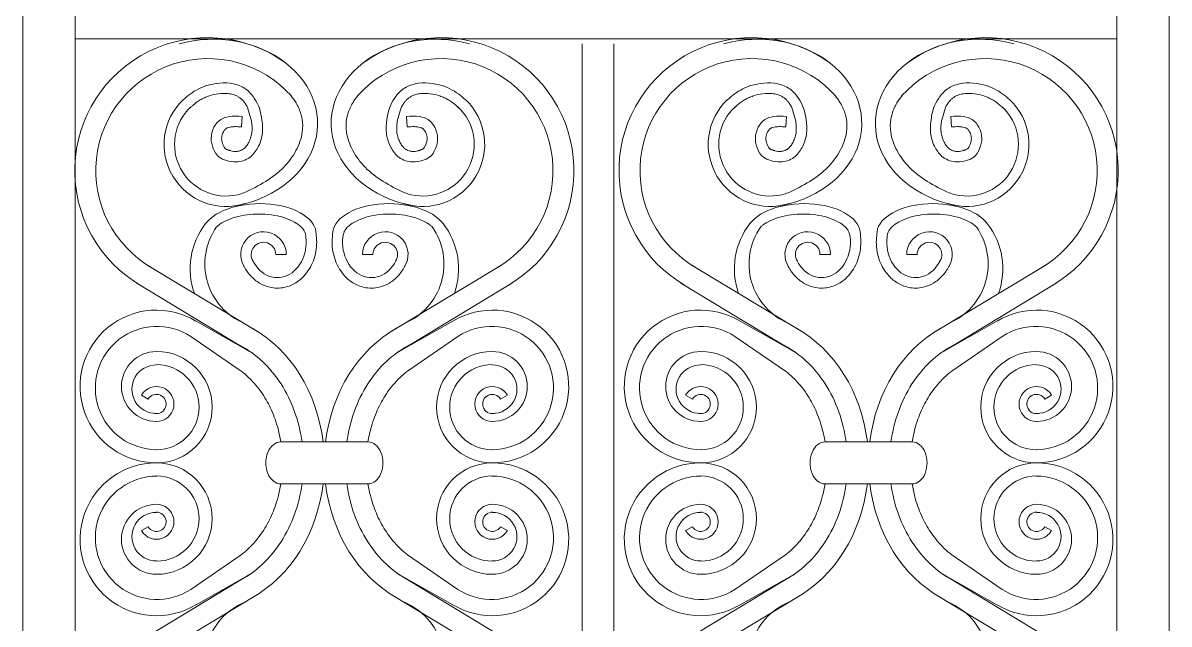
# Model space of a CAD drawing. Header units: millimetres. Extents: x -644 to 652, y 0 to 1491.
# Drawn here: x 7.2 to 322.2, y 158.7 to 324 of the extents above; entities that cross this region are included whole.
import ezdxf

# ---------------------------------------------------------------- set-up
doc = ezdxf.new("R2010")
doc.units = ezdxf.units.MM
doc.layers.add('ceco.net 171', color=7, linetype='Continuous')

msp = doc.modelspace()

# ---------------------------------------------------------------- linework, layer by layer
at = {"layer": 'ceco.net 171', "lineweight": 5}
for p, q in [((7.2, 0), (7.2, 1449.25)), ((21.6, 14.4), (21.6, 1449.25)), ((307.8, 14.4), (307.8, 1388.06)), ((322.2, 0), (322.2, 1388.06)), ((307.8, 319.58), (21.6, 319.58)), ((160.92, 86.38), (160.92, 318.24)), ((169.56, 86.38), (169.56, 318.24)), ((70.03, 297), (68.93, 300.74)), ((110.08, 297), (111.17, 300.74)), ((219.59, 297), (218.5, 300.74)), ((259.65, 297), (260.74, 300.74)), ((67.3, 295.4), (67.44, 298.28)), ((112.81, 295.4), (112.66, 298.28)), ((216.86, 295.4), (217.01, 298.28)), ((262.37, 295.4), (262.23, 298.28)), ((76.7, 260.31), (79.58, 260.31)), ((103.41, 260.31), (100.53, 260.31)), ((226.26, 260.31), (229.14, 260.31)), ((252.97, 260.31), (250.09, 260.31)), ((41.57, 257.33), (72.14, 238.9)), ((138.53, 257.33), (107.97, 238.9)), ((191.14, 257.33), (221.7, 238.9)), ((288.1, 257.33), (257.54, 238.9)), ((38.5, 252.46), (69.68, 233.61)), ((141.61, 252.46), (110.43, 233.61)), ((188.06, 252.46), (219.25, 233.61)), ((291.17, 252.46), (259.99, 233.61)), ((54.77, 242.02), (69.68, 233.61)), ((125.34, 242.02), (110.43, 233.61)), ((204.33, 242.02), (219.25, 233.61)), ((274.9, 242.02), (259.99, 233.61)), ((67.21, 228.29), (53.34, 237.8)), ((112.9, 228.29), (126.77, 237.8)), ((216.77, 228.29), (202.9, 237.8)), ((262.46, 228.29), (276.33, 237.8)), ((41.62, 220.57), (39.75, 221.66)), ((138.49, 220.57), (140.35, 221.66)), ((191.18, 220.57), (189.32, 221.66)), ((288.05, 220.57), (289.92, 221.66)), ((102.03, 208.8), (78.08, 208.8)), ((251.59, 208.8), (227.64, 208.8)), ((102.03, 197.28), (78.08, 197.28)), ((251.59, 197.28), (227.64, 197.28)), ((41.62, 185.51), (39.75, 184.42)), ((138.49, 185.51), (140.35, 184.42)), ((191.18, 185.51), (189.32, 184.42)), ((288.05, 185.51), (289.92, 184.42)), ((67.21, 177.79), (53.34, 168.28)), ((112.9, 177.79), (126.77, 168.28)), ((216.77, 177.79), (202.9, 168.28)), ((262.46, 177.79), (276.33, 168.28)), ((38.5, 153.62), (69.68, 172.47)), ((54.77, 164.06), (69.68, 172.47)), ((141.61, 153.62), (110.43, 172.47)), ((125.34, 164.06), (110.43, 172.47)), ((188.06, 153.62), (219.25, 172.47)), ((204.33, 164.06), (219.25, 172.47)), ((291.17, 153.62), (259.99, 172.47)), ((274.9, 164.06), (259.99, 172.47)), ((41.57, 148.75), (72.14, 167.18)), ((138.53, 148.75), (107.97, 167.18)), ((191.14, 148.75), (221.7, 167.18)), ((288.1, 148.75), (257.54, 167.18))]:
    msp.add_line(p, q, dxfattribs=at)
for centre, radius, start, end in [((58.01, 283.37), 36.56, 54.7392, 239.9728), ((122.09, 283.37), 36.56, 300.0272, 125.2608), ((207.58, 283.37), 36.56, 54.7392, 239.9728), ((271.66, 283.37), 36.56, 300.0272, 125.2608), ((58.01, 283.37), 30.8, 41.7753, 240.0947), ((122.09, 283.37), 30.8, 299.9053, 138.2247), ((207.58, 283.37), 30.8, 41.7753, 240.0947), ((271.66, 283.37), 30.8, 299.9053, 138.2247), ((63.06, 290.58), 17.07, 133.9258, 287.5984), ((117.05, 290.58), 17.07, 252.4016, 46.0742), ((212.62, 290.58), 17.07, 133.9258, 287.5984), ((266.61, 290.58), 17.07, 252.4016, 46.0742), ((63.06, 290.58), 14.19, 133.0671, 282.7691), ((117.05, 290.58), 14.19, 257.2309, 46.9329), ((212.62, 290.58), 14.19, 133.0671, 282.7691), ((266.61, 290.58), 14.19, 257.2309, 46.9329), ((73.34, 256.41), 20.18, 142.0673, 199.6088), ((74.94, 257.71), 17.74, 144.969, 247.2034), ((105.17, 257.71), 17.74, 292.7966, 35.031), ((106.76, 256.41), 20.18, 340.3912, 37.9327), ((222.91, 256.41), 20.18, 142.0673, 199.6088), ((224.5, 257.71), 17.74, 144.969, 247.2034), ((254.74, 257.71), 17.74, 292.7966, 35.031), ((256.33, 256.41), 20.18, 340.3912, 37.9327), ((73.32, 260.31), 6.26, 0, 211.8305), ((106.79, 260.31), 6.26, 328.1695, 180), ((222.88, 260.31), 6.26, 0, 211.8305), ((256.35, 260.31), 6.26, 328.1695, 180), ((73.32, 260.31), 3.38, 0, 213.3605), ((106.79, 260.31), 3.38, 326.6395, 180), ((222.88, 260.31), 3.38, 0, 213.3605), ((256.35, 260.31), 3.38, 326.6395, 180), ((43.9, 224.04), 21, 58.8535, 270), ((136.2, 224.04), 21, 270, 121.1465), ((193.47, 224.04), 21, 58.8535, 270), ((285.77, 224.04), 21, 270, 121.1465), ((44.05, 223.62), 16.95, 56.7739, 269.8309), ((136.06, 223.62), 16.95, 270.1691, 123.2261), ((193.61, 223.62), 16.95, 56.7739, 269.8309), ((285.62, 223.62), 16.95, 270.1691, 123.2261), ((43.9, 224.04), 9.62, 90, 270), ((43.9, 218.35), 15.31, 270, 90), ((136.2, 218.35), 15.31, 90, 270), ((136.2, 224.04), 9.62, 270, 90), ((193.47, 224.04), 9.62, 90, 270), ((193.47, 218.35), 15.31, 270, 90), ((285.77, 218.35), 15.31, 90, 270), ((285.77, 224.04), 9.62, 270, 90), ((43.81, 223.3), 6.67, 89.2306, 270.7694), ((43.9, 218.35), 11.71, 270, 90), ((136.2, 218.35), 11.71, 90, 270), ((136.29, 223.3), 6.67, 269.2306, 90.7694), ((193.38, 223.3), 6.67, 89.2306, 270.7694), ((193.47, 218.35), 11.71, 270, 90), ((285.77, 218.35), 11.71, 90, 270), ((285.86, 223.3), 6.67, 269.2306, 90.7694), ((43.9, 219.23), 4.81, 270, 149.668), ((136.2, 219.23), 4.81, 30.332, 270), ((193.47, 219.23), 4.81, 270, 149.668), ((285.77, 219.23), 4.81, 30.332, 270), ((43.9, 219.23), 2.65, 257.8751, 149.668), ((136.2, 219.23), 2.65, 30.332, 282.1249), ((193.47, 219.23), 2.65, 257.8751, 149.668), ((285.77, 219.23), 2.65, 30.332, 282.1249), ((43.9, 182.04), 21, 90, 301.1465), ((43.9, 187.73), 15.31, 270, 90), ((136.2, 187.73), 15.31, 90, 270), ((136.2, 182.04), 21, 238.8535, 90), ((193.47, 182.04), 21, 90, 301.1465), ((193.47, 187.73), 15.31, 270, 90), ((285.77, 187.73), 15.31, 90, 270), ((285.77, 182.04), 21, 238.8535, 90), ((44.05, 182.46), 16.95, 90.1691, 303.2261), ((43.9, 187.73), 11.71, 270, 90), ((136.2, 187.73), 11.71, 90, 270), ((136.06, 182.46), 16.95, 236.7739, 89.8309), ((193.61, 182.46), 16.95, 90.1691, 303.2261), ((193.47, 187.73), 11.71, 270, 90), ((285.77, 187.73), 11.71, 90, 270), ((285.62, 182.46), 16.95, 236.7739, 89.8309), ((43.9, 182.04), 9.62, 90, 270), ((43.81, 182.78), 6.67, 89.2306, 270.7694), ((43.9, 186.85), 4.81, 210.332, 90), ((43.9, 186.85), 2.65, 210.332, 102.1249), ((136.2, 186.85), 4.81, 90, 329.668), ((136.2, 186.85), 2.65, 77.8751, 329.668), ((136.2, 182.04), 9.62, 270, 90), ((136.29, 182.78), 6.67, 269.2306, 90.7694), ((193.47, 182.04), 9.62, 90, 270), ((193.38, 182.78), 6.67, 89.2306, 270.7694), ((193.47, 186.85), 4.81, 210.332, 90), ((193.47, 186.85), 2.65, 210.332, 102.1249), ((285.77, 186.85), 4.81, 90, 329.668), ((285.77, 186.85), 2.65, 77.8751, 329.668), ((285.77, 182.04), 9.62, 270, 90), ((285.86, 182.78), 6.67, 269.2306, 90.7694), ((74.94, 148.37), 17.74, 112.7966, 215.031), ((105.17, 148.37), 17.74, 324.969, 67.2034), ((224.5, 148.37), 17.74, 112.7966, 215.031), ((254.74, 148.37), 17.74, 324.969, 67.2034)]:
    msp.add_arc(centre, radius, start, end, dxfattribs=at)
at = {"layer": 'ceco.net 171', "lineweight": 5, "extrusion": (0, 0, -1)}
for centre, major_axis, ratio, start_param, end_param in [((59.45, 296.34), (28.73, 0), 0.80574, 4.382099, 7.67346), ((209.02, 296.34), (28.73, 0), 0.80574, 4.382099, 7.67346), ((72.03, 265.78), (15.75, 0.24), 0.540403, 3.533318, 6.304646), ((221.6, 265.78), (15.75, 0.24), 0.540403, 3.533318, 6.304646), ((77.16, 263.71), (-0.07, -9.76), 0.809333, 4.46848, 7.392493), ((226.72, 263.71), (-0.07, -9.76), 0.809333, 4.46848, 7.392493), ((55.49, 203.04), (0, 40.92), 0.844588, 0.439538, 1.429563), ((205.06, 203.04), (0, 40.92), 0.844588, 0.439538, 1.429563), ((78.08, 203.04), (0, -5.76), 0.714047, 6.283185, 9.424778), ((227.64, 203.04), (0, -5.76), 0.714047, 6.283185, 9.424778), ((124.61, 203.04), (0, -40.92), 0.844588, 0.439538, 1.429563), ((274.18, 203.04), (0, -40.92), 0.844588, 0.439538, 1.429563)]:
    msp.add_ellipse(centre, major_axis=major_axis, ratio=ratio, start_param=start_param, end_param=end_param, dxfattribs=at)
at = {"layer": 'ceco.net 171', "lineweight": 5}
for centre, major_axis, ratio, start_param, end_param in [((120.65, 296.34), (-28.73, 0), 0.80574, 4.382099, 7.67346), ((270.22, 296.34), (-28.73, 0), 0.80574, 4.382099, 7.67346), ((108.07, 265.78), (-15.75, 0.24), 0.540403, 3.533318, 6.304646), ((257.64, 265.78), (-15.75, 0.24), 0.540403, 3.533318, 6.304646), ((102.95, 263.71), (0.07, -9.76), 0.809333, 4.46848, 7.392493), ((252.52, 263.71), (0.07, -9.76), 0.809333, 4.46848, 7.392493), ((124.61, 203.04), (0, 40.92), 0.844588, 0.439538, 1.429563), ((274.18, 203.04), (0, 40.92), 0.844588, 0.439538, 1.429563), ((102.03, 203.04), (0, -5.76), 0.714047, 6.283185, 9.424778), ((251.59, 203.04), (0, -5.76), 0.714047, 6.283185, 9.424778), ((55.49, 203.04), (0, -40.92), 0.844588, 0.439538, 1.429563), ((205.06, 203.04), (0, -40.92), 0.844588, 0.439538, 1.429563)]:
    msp.add_ellipse(centre, major_axis=major_axis, ratio=ratio, start_param=start_param, end_param=end_param, dxfattribs=at)
for points in [[(51.27, 302.81), (53.12, 304.38), (55.54, 305.85), (58.47, 306.95), (66, 306.96), (69.06, 305.28), (70.86, 303.13), (72.18, 300.55), (72.9, 297.26), (72.96, 293.3), (71.76, 289.71), (69.54, 287.02), (65.76, 285.76), (63.13, 286.18), (61.15, 287.08), (59.53, 289.41), (58.93, 292.23), (59.71, 295.28), (61.57, 297.44), (63.85, 298.22), (67.44, 298.28)], [(128.83, 302.81), (126.98, 304.38), (124.57, 305.85), (121.63, 306.95), (114.1, 306.96), (111.05, 305.28), (109.25, 303.13), (107.93, 300.55), (107.21, 297.26), (107.15, 293.3), (108.35, 289.71), (110.57, 287.02), (114.34, 285.76), (116.98, 286.18), (118.96, 287.08), (120.57, 289.41), (121.17, 292.23), (120.39, 295.28), (118.54, 297.44), (116.26, 298.22), (112.66, 298.28)], [(200.84, 302.81), (202.69, 304.38), (205.1, 305.85), (208.04, 306.95), (215.57, 306.96), (218.63, 305.28), (220.42, 303.13), (221.74, 300.55), (222.46, 297.26), (222.52, 293.3), (221.32, 289.71), (219.1, 287.02), (215.33, 285.76), (212.69, 286.18), (210.72, 287.08), (209.1, 289.41), (208.5, 292.23), (209.28, 295.28), (211.13, 297.44), (213.41, 298.22), (217.01, 298.28)], [(278.4, 302.81), (276.55, 304.38), (274.13, 305.85), (271.2, 306.95), (263.67, 306.96), (260.61, 305.28), (258.81, 303.13), (257.49, 300.55), (256.77, 297.26), (256.71, 293.3), (257.91, 289.71), (260.13, 287.02), (263.91, 285.76), (266.54, 286.18), (268.52, 287.08), (270.14, 289.41), (270.74, 292.23), (269.96, 295.28), (268.1, 297.44), (265.82, 298.22), (262.23, 298.28)], [(83.39, 299.66), (83.11, 300.39), (82.7, 301.21), (82.26, 301.99), (81.92, 302.55), (81.24, 303.5), (80.86, 303.98)], [(96.72, 299.66), (97, 300.39), (97.41, 301.21), (97.85, 301.99), (98.19, 302.55), (98.87, 303.5), (99.24, 303.98)], [(232.96, 299.66), (232.67, 300.39), (232.26, 301.21), (231.82, 301.99), (231.48, 302.55), (230.8, 303.5), (230.43, 303.98)], [(246.28, 299.66), (246.56, 300.39), (246.97, 301.21), (247.41, 301.99), (247.75, 302.55), (248.44, 303.5), (248.81, 303.98)]]:
    msp.add_spline(points, degree=3, dxfattribs=at)
for points, knots in [([(53.21, 300.67), (53.41, 300.85), (53.6, 301.03), (54.16, 301.53), (54.51, 301.82), (55.19, 302.33), (55.55, 302.57), (56.3, 303.01), (56.7, 303.22), (57.51, 303.59), (57.92, 303.75), (59.19, 304.19), (60.07, 304.4), (61.84, 304.63), (62.71, 304.65), (64.03, 304.5), (64.5, 304.4), (65.3, 304.17), (65.64, 304.04), (66.2, 303.78), (66.44, 303.64), (66.79, 303.41), (66.92, 303.32), (67.14, 303.14), (67.22, 303.06), (67.41, 302.89), (67.5, 302.79), (67.78, 302.49), (67.96, 302.25), (68.25, 301.85), (68.35, 301.71), (68.62, 301.28), (68.79, 301.01), (68.93, 300.74)], [0, 0, 0, 0, 1.123683, 1.123683, 3.371048, 3.371048, 5.618413, 5.618413, 7.865778, 7.865778, 10.113144, 10.113144, 14.607874, 14.607874, 19.102605, 19.102605, 21.78626, 21.78626, 23.843147, 23.843147, 25.512311, 25.512311, 26.580255, 26.580255, 27.424827, 27.424827, 28.2694, 28.2694, 29.958544, 29.958544, 30.86147, 30.86147, 32.479575, 32.479575, 32.479575, 32.479575]), ([(126.9, 300.67), (126.7, 300.85), (126.51, 301.03), (125.95, 301.53), (125.59, 301.82), (124.92, 302.33), (124.56, 302.57), (123.8, 303.01), (123.41, 303.22), (122.6, 303.59), (122.19, 303.75), (120.92, 304.19), (120.03, 304.4), (118.27, 304.63), (117.39, 304.65), (116.08, 304.5), (115.6, 304.4), (114.8, 304.17), (114.47, 304.04), (113.91, 303.78), (113.67, 303.64), (113.32, 303.41), (113.19, 303.32), (112.97, 303.14), (112.88, 303.06), (112.7, 302.89), (112.61, 302.79), (112.33, 302.49), (112.14, 302.25), (111.86, 301.85), (111.76, 301.71), (111.48, 301.28), (111.32, 301.01), (111.17, 300.74)], [0, 0, 0, 0, 1.123683, 1.123683, 3.371048, 3.371048, 5.618413, 5.618413, 7.865778, 7.865778, 10.113144, 10.113144, 14.607874, 14.607874, 19.102605, 19.102605, 21.78626, 21.78626, 23.843147, 23.843147, 25.512311, 25.512311, 26.580255, 26.580255, 27.424827, 27.424827, 28.2694, 28.2694, 29.958544, 29.958544, 30.86147, 30.86147, 32.479575, 32.479575, 32.479575, 32.479575]), ([(202.77, 300.67), (202.97, 300.85), (203.16, 301.03), (203.73, 301.53), (204.08, 301.82), (204.75, 302.33), (205.11, 302.57), (205.87, 303.01), (206.26, 303.22), (207.07, 303.59), (207.49, 303.75), (208.75, 304.19), (209.64, 304.4), (211.4, 304.63), (212.28, 304.65), (213.6, 304.5), (214.07, 304.4), (214.87, 304.17), (215.2, 304.04), (215.76, 303.78), (216, 303.64), (216.35, 303.41), (216.48, 303.32), (216.7, 303.14), (216.79, 303.06), (216.97, 302.89), (217.06, 302.79), (217.34, 302.49), (217.53, 302.25), (217.81, 301.85), (217.91, 301.71), (218.19, 301.28), (218.35, 301.01), (218.5, 300.74)], [0, 0, 0, 0, 1.123683, 1.123683, 3.371048, 3.371048, 5.618413, 5.618413, 7.865778, 7.865778, 10.113144, 10.113144, 14.607874, 14.607874, 19.102605, 19.102605, 21.78626, 21.78626, 23.843147, 23.843147, 25.512311, 25.512311, 26.580255, 26.580255, 27.424827, 27.424827, 28.2694, 28.2694, 29.958544, 29.958544, 30.86147, 30.86147, 32.479575, 32.479575, 32.479575, 32.479575]), ([(276.47, 300.67), (276.27, 300.85), (276.07, 301.03), (275.51, 301.53), (275.16, 301.82), (274.48, 302.33), (274.12, 302.57), (273.37, 303.01), (272.97, 303.22), (272.16, 303.59), (271.75, 303.75), (270.49, 304.19), (269.6, 304.4), (267.83, 304.63), (266.96, 304.65), (265.64, 304.5), (265.17, 304.4), (264.37, 304.17), (264.03, 304.04), (263.47, 303.78), (263.23, 303.64), (262.88, 303.41), (262.75, 303.32), (262.53, 303.14), (262.45, 303.06), (262.26, 302.89), (262.17, 302.79), (261.89, 302.49), (261.71, 302.25), (261.42, 301.85), (261.32, 301.71), (261.05, 301.28), (260.88, 301.01), (260.74, 300.74)], [0, 0, 0, 0, 1.123683, 1.123683, 3.371048, 3.371048, 5.618413, 5.618413, 7.865778, 7.865778, 10.113144, 10.113144, 14.607874, 14.607874, 19.102605, 19.102605, 21.78626, 21.78626, 23.843147, 23.843147, 25.512311, 25.512311, 26.580255, 26.580255, 27.424827, 27.424827, 28.2694, 28.2694, 29.958544, 29.958544, 30.86147, 30.86147, 32.479575, 32.479575, 32.479575, 32.479575]), ([(83.39, 299.66), (83.54, 299.21), (83.67, 298.76), (83.84, 298.05), (83.89, 297.8), (83.94, 297.54)], [6.1662406, 6.1662406, 6.1662406, 6.1662406, 6.2423348, 6.2423348, 6.2831853, 6.2831853, 6.2831853, 6.2831853]), ([(96.72, 299.66), (96.57, 299.21), (96.43, 298.76), (96.26, 298.05), (96.21, 297.8), (96.17, 297.54)], [6.1662406, 6.1662406, 6.1662406, 6.1662406, 6.2423348, 6.2423348, 6.2831853, 6.2831853, 6.2831853, 6.2831853]), ([(232.96, 299.66), (233.1, 299.21), (233.24, 298.76), (233.41, 298.05), (233.46, 297.8), (233.5, 297.54)], [6.1662406, 6.1662406, 6.1662406, 6.1662406, 6.2423348, 6.2423348, 6.2831853, 6.2831853, 6.2831853, 6.2831853]), ([(246.28, 299.66), (246.13, 299.21), (246, 298.76), (245.83, 298.05), (245.78, 297.8), (245.73, 297.54)], [6.1662406, 6.1662406, 6.1662406, 6.1662406, 6.2423348, 6.2423348, 6.2831853, 6.2831853, 6.2831853, 6.2831853]), ([(70.03, 297), (70.05, 296.82), (70.07, 296.63), (70.11, 296.27), (70.13, 296.09), (70.17, 295.56), (70.18, 295.22), (70.18, 294.59), (70.17, 294.31), (70.12, 293.81), (70.09, 293.6), (69.96, 292.88), (69.8, 292.36), (69.5, 291.64), (69.4, 291.42), (69.19, 291.02), (69.09, 290.83), (68.87, 290.48), (68.76, 290.32), (68.51, 289.98), (68.36, 289.81), (68.11, 289.56), (68, 289.47), (67.83, 289.33), (67.75, 289.27), (67.58, 289.16), (67.49, 289.11), (67.21, 288.97), (67.01, 288.88), (66.61, 288.76), (66.43, 288.71), (66.1, 288.66), (65.97, 288.65), (65.73, 288.64), (65.62, 288.64), (65.39, 288.65), (65.27, 288.66), (64.89, 288.7), (64.62, 288.76), (64.21, 288.86), (64.11, 288.89), (63.92, 288.95), (63.84, 288.97), (63.68, 289.02), (63.61, 289.04), (63.41, 289.11), (63.29, 289.16), (63.11, 289.24), (63.04, 289.27), (62.96, 289.32), (62.94, 289.34), (62.9, 289.36), (62.89, 289.37), (62.86, 289.39), (62.85, 289.41), (62.8, 289.46), (62.76, 289.5), (62.6, 289.69), (62.47, 289.91), (62.29, 290.28), (62.25, 290.39), (62.11, 290.73), (62.03, 290.95), (61.91, 291.38), (61.87, 291.58), (61.83, 291.9), (61.82, 292.03), (61.81, 292.26), (61.82, 292.37), (61.83, 292.59), (61.85, 292.71), (61.92, 293.06), (61.99, 293.3), (62.14, 293.7), (62.21, 293.85), (62.37, 294.15), (62.46, 294.29), (62.64, 294.55), (62.73, 294.67), (62.9, 294.84), (62.98, 294.91), (63.09, 294.99), (63.13, 295.02), (63.23, 295.07), (63.28, 295.1), (63.55, 295.21), (63.82, 295.29), (64.32, 295.38), (64.52, 295.4), (64.93, 295.44), (65.14, 295.45), (65.94, 295.47), (66.58, 295.44), (67.3, 295.4)], [39.40964, 39.40964, 39.40964, 39.40964, 40.263885, 40.263885, 41.11813, 41.11813, 42.826621, 42.826621, 44.415377, 44.415377, 45.682644, 45.682644, 48.730737, 48.730737, 50.027553, 50.027553, 51.202571, 51.202571, 52.377588, 52.377588, 53.886801, 53.886801, 54.92, 54.92, 55.697644, 55.697644, 56.475287, 56.475287, 58.030574, 58.030574, 59.400071, 59.400071, 60.375415, 60.375415, 61.213533, 61.213533, 62.051652, 62.051652, 63.727889, 63.727889, 64.280533, 64.280533, 64.707994, 64.707994, 65.135455, 65.135455, 65.990377, 65.990377, 66.748526, 66.748526, 67.248959, 67.248959, 67.632549, 67.632549, 68.01614, 68.01614, 68.78332, 68.78332, 70.650106, 70.650106, 71.353696, 71.353696, 72.760876, 72.760876, 74.187857, 74.187857, 75.172622, 75.172622, 76.054893, 76.054893, 76.937163, 76.937163, 78.701705, 78.701705, 79.831948, 79.831948, 80.962191, 80.962191, 82.190127, 82.190127, 83.285176, 83.285176, 84.004327, 84.004327, 84.723478, 84.723478, 86.746625, 86.746625, 87.89711, 87.89711, 89.047594, 89.047594, 92.020926, 92.020926, 92.020926, 92.020926]), ([(83.94, 297.54), (84.13, 296.36), (84.15, 295.15), (83.72, 292.21), (83.12, 290.51), (81.36, 287.24), (80.2, 285.68), (77.39, 282.81), (75.73, 281.5), (72.04, 279.27), (70.06, 278.23), (67.39, 277.06), (66.8, 276.89), (66.2, 276.73)], [6.283185, 6.283185, 6.283185, 6.283185, 6.470715, 6.470715, 6.734977, 6.734977, 6.999238, 6.999238, 7.2635, 7.2635, 7.527762, 7.527762, 7.597233, 7.597233, 7.597233, 7.597233]), ([(96.17, 297.54), (95.98, 296.36), (95.95, 295.15), (96.39, 292.21), (96.99, 290.51), (98.75, 287.24), (99.91, 285.68), (102.72, 282.81), (104.37, 281.5), (108.07, 279.27), (110.05, 278.23), (112.71, 277.06), (113.31, 276.89), (113.91, 276.73)], [6.283185, 6.283185, 6.283185, 6.283185, 6.470715, 6.470715, 6.734977, 6.734977, 6.999238, 6.999238, 7.2635, 7.2635, 7.527762, 7.527762, 7.597233, 7.597233, 7.597233, 7.597233]), ([(110.08, 297), (110.06, 296.82), (110.04, 296.63), (110, 296.27), (109.98, 296.09), (109.94, 295.56), (109.93, 295.22), (109.92, 294.59), (109.94, 294.31), (109.98, 293.81), (110.01, 293.6), (110.15, 292.88), (110.31, 292.36), (110.61, 291.64), (110.71, 291.42), (110.91, 291.02), (111.02, 290.83), (111.23, 290.48), (111.34, 290.32), (111.6, 289.98), (111.75, 289.81), (112, 289.56), (112.1, 289.47), (112.28, 289.33), (112.36, 289.27), (112.53, 289.16), (112.62, 289.11), (112.9, 288.97), (113.1, 288.88), (113.49, 288.76), (113.68, 288.71), (114, 288.66), (114.13, 288.65), (114.37, 288.64), (114.48, 288.64), (114.71, 288.65), (114.83, 288.66), (115.21, 288.7), (115.49, 288.76), (115.89, 288.86), (116, 288.89), (116.19, 288.95), (116.27, 288.97), (116.42, 289.02), (116.49, 289.04), (116.7, 289.11), (116.81, 289.16), (116.99, 289.24), (117.06, 289.27), (117.14, 289.32), (117.17, 289.34), (117.2, 289.36), (117.21, 289.37), (117.24, 289.39), (117.26, 289.41), (117.31, 289.46), (117.35, 289.5), (117.5, 289.69), (117.64, 289.91), (117.81, 290.28), (117.86, 290.39), (118, 290.73), (118.08, 290.95), (118.2, 291.38), (118.24, 291.58), (118.28, 291.9), (118.29, 292.03), (118.29, 292.26), (118.29, 292.37), (118.27, 292.59), (118.25, 292.71), (118.19, 293.06), (118.12, 293.3), (117.96, 293.7), (117.89, 293.85), (117.73, 294.15), (117.65, 294.29), (117.47, 294.55), (117.37, 294.67), (117.2, 294.84), (117.13, 294.91), (117.02, 294.99), (116.98, 295.02), (116.88, 295.07), (116.82, 295.1), (116.56, 295.21), (116.29, 295.29), (115.78, 295.38), (115.59, 295.4), (115.18, 295.44), (114.97, 295.45), (114.17, 295.47), (113.52, 295.44), (112.81, 295.4)], [39.40964, 39.40964, 39.40964, 39.40964, 40.263885, 40.263885, 41.11813, 41.11813, 42.826621, 42.826621, 44.415377, 44.415377, 45.682644, 45.682644, 48.730737, 48.730737, 50.027553, 50.027553, 51.202571, 51.202571, 52.377588, 52.377588, 53.886801, 53.886801, 54.92, 54.92, 55.697644, 55.697644, 56.475287, 56.475287, 58.030574, 58.030574, 59.400071, 59.400071, 60.375415, 60.375415, 61.213533, 61.213533, 62.051652, 62.051652, 63.727889, 63.727889, 64.280533, 64.280533, 64.707994, 64.707994, 65.135455, 65.135455, 65.990377, 65.990377, 66.748526, 66.748526, 67.248959, 67.248959, 67.632549, 67.632549, 68.01614, 68.01614, 68.78332, 68.78332, 70.650106, 70.650106, 71.353696, 71.353696, 72.760876, 72.760876, 74.187857, 74.187857, 75.172622, 75.172622, 76.054893, 76.054893, 76.937163, 76.937163, 78.701705, 78.701705, 79.831948, 79.831948, 80.962191, 80.962191, 82.190127, 82.190127, 83.285176, 83.285176, 84.004327, 84.004327, 84.723478, 84.723478, 86.746625, 86.746625, 87.89711, 87.89711, 89.047594, 89.047594, 92.020926, 92.020926, 92.020926, 92.020926]), ([(219.59, 297), (219.61, 296.82), (219.64, 296.63), (219.67, 296.27), (219.69, 296.09), (219.73, 295.56), (219.75, 295.22), (219.75, 294.59), (219.73, 294.31), (219.69, 293.81), (219.66, 293.6), (219.52, 292.88), (219.36, 292.36), (219.06, 291.64), (218.97, 291.42), (218.76, 291.02), (218.65, 290.83), (218.44, 290.48), (218.33, 290.32), (218.07, 289.98), (217.92, 289.81), (217.67, 289.56), (217.57, 289.47), (217.39, 289.33), (217.31, 289.27), (217.14, 289.16), (217.05, 289.11), (216.77, 288.97), (216.57, 288.88), (216.18, 288.76), (215.99, 288.71), (215.67, 288.66), (215.54, 288.65), (215.3, 288.64), (215.19, 288.64), (214.96, 288.65), (214.84, 288.66), (214.46, 288.7), (214.18, 288.76), (213.78, 288.86), (213.67, 288.89), (213.49, 288.95), (213.4, 288.97), (213.25, 289.02), (213.18, 289.04), (212.97, 289.11), (212.86, 289.16), (212.68, 289.24), (212.61, 289.27), (212.53, 289.32), (212.5, 289.34), (212.47, 289.36), (212.46, 289.37), (212.43, 289.39), (212.41, 289.41), (212.36, 289.46), (212.32, 289.5), (212.17, 289.69), (212.04, 289.91), (211.86, 290.28), (211.81, 290.39), (211.67, 290.73), (211.59, 290.95), (211.47, 291.38), (211.43, 291.58), (211.39, 291.9), (211.38, 292.03), (211.38, 292.26), (211.38, 292.37), (211.4, 292.59), (211.42, 292.71), (211.48, 293.06), (211.55, 293.3), (211.71, 293.7), (211.78, 293.85), (211.94, 294.15), (212.02, 294.29), (212.2, 294.55), (212.3, 294.67), (212.47, 294.84), (212.54, 294.91), (212.65, 294.99), (212.69, 295.02), (212.79, 295.07), (212.85, 295.1), (213.11, 295.21), (213.38, 295.29), (213.89, 295.38), (214.08, 295.4), (214.49, 295.44), (214.7, 295.45), (215.5, 295.47), (216.15, 295.44), (216.86, 295.4)], [39.40964, 39.40964, 39.40964, 39.40964, 40.263885, 40.263885, 41.11813, 41.11813, 42.826621, 42.826621, 44.415377, 44.415377, 45.682644, 45.682644, 48.730737, 48.730737, 50.027553, 50.027553, 51.202571, 51.202571, 52.377588, 52.377588, 53.886801, 53.886801, 54.92, 54.92, 55.697644, 55.697644, 56.475287, 56.475287, 58.030574, 58.030574, 59.400071, 59.400071, 60.375415, 60.375415, 61.213533, 61.213533, 62.051652, 62.051652, 63.727889, 63.727889, 64.280533, 64.280533, 64.707994, 64.707994, 65.135455, 65.135455, 65.990377, 65.990377, 66.748526, 66.748526, 67.248959, 67.248959, 67.632549, 67.632549, 68.01614, 68.01614, 68.78332, 68.78332, 70.650106, 70.650106, 71.353696, 71.353696, 72.760876, 72.760876, 74.187857, 74.187857, 75.172622, 75.172622, 76.054893, 76.054893, 76.937163, 76.937163, 78.701705, 78.701705, 79.831948, 79.831948, 80.962191, 80.962191, 82.190127, 82.190127, 83.285176, 83.285176, 84.004327, 84.004327, 84.723478, 84.723478, 86.746625, 86.746625, 87.89711, 87.89711, 89.047594, 89.047594, 92.020926, 92.020926, 92.020926, 92.020926]), ([(233.5, 297.54), (233.69, 296.36), (233.72, 295.15), (233.28, 292.21), (232.68, 290.51), (230.92, 287.24), (229.76, 285.68), (226.95, 282.81), (225.3, 281.5), (221.6, 279.27), (219.62, 278.23), (216.96, 277.06), (216.36, 276.89), (215.76, 276.73)], [6.283185, 6.283185, 6.283185, 6.283185, 6.470715, 6.470715, 6.734977, 6.734977, 6.999238, 6.999238, 7.2635, 7.2635, 7.527762, 7.527762, 7.597233, 7.597233, 7.597233, 7.597233]), ([(245.73, 297.54), (245.54, 296.36), (245.52, 295.15), (245.95, 292.21), (246.55, 290.51), (248.31, 287.24), (249.47, 285.68), (252.28, 282.81), (253.94, 281.5), (257.63, 279.27), (259.61, 278.23), (262.28, 277.06), (262.87, 276.89), (263.47, 276.73)], [6.283185, 6.283185, 6.283185, 6.283185, 6.470715, 6.470715, 6.734977, 6.734977, 6.999238, 6.999238, 7.2635, 7.2635, 7.527762, 7.527762, 7.597233, 7.597233, 7.597233, 7.597233]), ([(259.65, 297), (259.62, 296.82), (259.6, 296.63), (259.56, 296.27), (259.55, 296.09), (259.5, 295.56), (259.49, 295.22), (259.49, 294.59), (259.5, 294.31), (259.55, 293.81), (259.58, 293.6), (259.72, 292.88), (259.87, 292.36), (260.17, 291.64), (260.27, 291.42), (260.48, 291.02), (260.58, 290.83), (260.8, 290.48), (260.91, 290.32), (261.17, 289.98), (261.31, 289.81), (261.56, 289.56), (261.67, 289.47), (261.85, 289.33), (261.92, 289.27), (262.09, 289.16), (262.18, 289.11), (262.46, 288.97), (262.66, 288.88), (263.06, 288.76), (263.25, 288.71), (263.57, 288.66), (263.7, 288.65), (263.94, 288.64), (264.05, 288.64), (264.28, 288.65), (264.4, 288.66), (264.78, 288.7), (265.06, 288.76), (265.46, 288.86), (265.56, 288.89), (265.75, 288.95), (265.83, 288.97), (265.99, 289.02), (266.06, 289.04), (266.26, 289.11), (266.38, 289.16), (266.56, 289.24), (266.63, 289.27), (266.71, 289.32), (266.74, 289.34), (266.77, 289.36), (266.78, 289.37), (266.81, 289.39), (266.82, 289.41), (266.87, 289.46), (266.91, 289.5), (267.07, 289.69), (267.2, 289.91), (267.38, 290.28), (267.42, 290.39), (267.57, 290.73), (267.64, 290.95), (267.76, 291.38), (267.8, 291.58), (267.85, 291.9), (267.85, 292.03), (267.86, 292.26), (267.86, 292.37), (267.84, 292.59), (267.82, 292.71), (267.75, 293.06), (267.68, 293.3), (267.53, 293.7), (267.46, 293.85), (267.3, 294.15), (267.21, 294.29), (267.03, 294.55), (266.94, 294.67), (266.77, 294.84), (266.69, 294.91), (266.58, 294.99), (266.54, 295.02), (266.44, 295.07), (266.39, 295.1), (266.12, 295.21), (265.85, 295.29), (265.35, 295.38), (265.15, 295.4), (264.74, 295.44), (264.53, 295.45), (263.73, 295.47), (263.09, 295.44), (262.37, 295.4)], [39.40964, 39.40964, 39.40964, 39.40964, 40.263885, 40.263885, 41.11813, 41.11813, 42.826621, 42.826621, 44.415377, 44.415377, 45.682644, 45.682644, 48.730737, 48.730737, 50.027553, 50.027553, 51.202571, 51.202571, 52.377588, 52.377588, 53.886801, 53.886801, 54.92, 54.92, 55.697644, 55.697644, 56.475287, 56.475287, 58.030574, 58.030574, 59.400071, 59.400071, 60.375415, 60.375415, 61.213533, 61.213533, 62.051652, 62.051652, 63.727889, 63.727889, 64.280533, 64.280533, 64.707994, 64.707994, 65.135455, 65.135455, 65.990377, 65.990377, 66.748526, 66.748526, 67.248959, 67.248959, 67.632549, 67.632549, 68.01614, 68.01614, 68.78332, 68.78332, 70.650106, 70.650106, 71.353696, 71.353696, 72.760876, 72.760876, 74.187857, 74.187857, 75.172622, 75.172622, 76.054893, 76.054893, 76.937163, 76.937163, 78.701705, 78.701705, 79.831948, 79.831948, 80.962191, 80.962191, 82.190127, 82.190127, 83.285176, 83.285176, 84.004327, 84.004327, 84.723478, 84.723478, 86.746625, 86.746625, 87.89711, 87.89711, 89.047594, 89.047594, 92.020926, 92.020926, 92.020926, 92.020926]), ([(60.41, 267.89), (60.58, 268.06), (60.78, 268.23), (61.53, 268.82), (62.2, 269.23), (63.77, 269.98), (64.67, 270.32), (66.63, 270.88), (67.69, 271.09), (69.89, 271.38), (71.02, 271.45), (73.3, 271.44), (74.43, 271.35), (76.62, 271.05), (77.67, 270.82), (79.6, 270.25), (80.49, 269.9), (82.03, 269.14), (82.68, 268.72), (83.61, 267.96), (83.94, 267.62), (84.41, 266.99), (84.56, 266.7), (84.71, 266.29), (84.74, 266.15), (84.83, 266.01)], [6.793087, 6.793087, 6.793087, 6.793087, 6.89192, 6.89192, 7.134711, 7.134711, 7.377503, 7.377503, 7.620294, 7.620294, 7.863086, 7.863086, 8.105877, 8.105877, 8.348668, 8.348668, 8.59146, 8.59146, 8.834251, 8.834251, 9.032791, 9.032791, 9.231331, 9.231331, 9.352602, 9.352602, 9.352602, 9.352602]), ([(119.69, 267.89), (119.52, 268.06), (119.33, 268.23), (118.58, 268.82), (117.91, 269.23), (116.33, 269.98), (115.43, 270.32), (113.48, 270.88), (112.42, 271.09), (110.22, 271.38), (109.08, 271.45), (106.81, 271.44), (105.67, 271.35), (103.49, 271.05), (102.44, 270.82), (100.5, 270.25), (99.62, 269.9), (98.08, 269.14), (97.43, 268.72), (96.5, 267.96), (96.17, 267.62), (95.69, 266.99), (95.54, 266.7), (95.4, 266.29), (95.36, 266.15), (95.27, 266.01)], [6.793087, 6.793087, 6.793087, 6.793087, 6.89192, 6.89192, 7.134711, 7.134711, 7.377503, 7.377503, 7.620294, 7.620294, 7.863086, 7.863086, 8.105877, 8.105877, 8.348668, 8.348668, 8.59146, 8.59146, 8.834251, 8.834251, 9.032791, 9.032791, 9.231331, 9.231331, 9.352602, 9.352602, 9.352602, 9.352602]), ([(209.98, 267.89), (210.15, 268.06), (210.34, 268.23), (211.09, 268.82), (211.76, 269.23), (213.34, 269.98), (214.24, 270.32), (216.2, 270.88), (217.25, 271.09), (219.45, 271.38), (220.59, 271.45), (222.86, 271.44), (224, 271.35), (226.18, 271.05), (227.23, 270.82), (229.17, 270.25), (230.05, 269.9), (231.59, 269.14), (232.24, 268.72), (233.17, 267.96), (233.5, 267.62), (233.98, 266.99), (234.13, 266.7), (234.27, 266.29), (234.31, 266.15), (234.4, 266.01)], [6.793087, 6.793087, 6.793087, 6.793087, 6.89192, 6.89192, 7.134711, 7.134711, 7.377503, 7.377503, 7.620294, 7.620294, 7.863086, 7.863086, 8.105877, 8.105877, 8.348668, 8.348668, 8.59146, 8.59146, 8.834251, 8.834251, 9.032791, 9.032791, 9.231331, 9.231331, 9.352602, 9.352602, 9.352602, 9.352602]), ([(269.26, 267.89), (269.09, 268.06), (268.89, 268.23), (268.14, 268.82), (267.47, 269.23), (265.9, 269.98), (265, 270.32), (263.04, 270.88), (261.98, 271.09), (259.78, 271.38), (258.65, 271.45), (256.37, 271.44), (255.24, 271.35), (253.05, 271.05), (252, 270.82), (250.07, 270.25), (249.18, 269.9), (247.64, 269.14), (246.99, 268.72), (246.06, 267.96), (245.74, 267.62), (245.26, 266.99), (245.11, 266.7), (244.96, 266.29), (244.93, 266.15), (244.84, 266.01)], [6.793087, 6.793087, 6.793087, 6.793087, 6.89192, 6.89192, 7.134711, 7.134711, 7.377503, 7.377503, 7.620294, 7.620294, 7.863086, 7.863086, 8.105877, 8.105877, 8.348668, 8.348668, 8.59146, 8.59146, 8.834251, 8.834251, 9.032791, 9.032791, 9.231331, 9.231331, 9.352602, 9.352602, 9.352602, 9.352602]), ([(87.79, 265.8), (87.85, 265.33), (87.9, 264.85), (87.99, 262.63), (87.76, 260.87), (86.7, 257.59), (85.87, 256.07), (84.04, 253.91), (83.18, 253.16), (81.27, 251.96), (80.22, 251.53), (78.45, 251.14), (77.76, 251.07), (77.07, 251.07)], [4.532225, 4.532225, 4.532225, 4.532225, 4.65156, 4.65156, 5.083529, 5.083529, 5.515498, 5.515498, 5.808801, 5.808801, 6.102103, 6.102103, 6.283185, 6.283185, 6.283185, 6.283185]), ([(92.32, 265.8), (92.25, 265.33), (92.21, 264.85), (92.11, 262.63), (92.35, 260.87), (93.41, 257.59), (94.23, 256.07), (96.06, 253.91), (96.92, 253.16), (98.83, 251.96), (99.88, 251.53), (101.65, 251.14), (102.35, 251.07), (103.04, 251.07)], [4.532225, 4.532225, 4.532225, 4.532225, 4.65156, 4.65156, 5.083529, 5.083529, 5.515498, 5.515498, 5.808801, 5.808801, 6.102103, 6.102103, 6.283185, 6.283185, 6.283185, 6.283185]), ([(237.35, 265.8), (237.42, 265.33), (237.46, 264.85), (237.56, 262.63), (237.32, 260.87), (236.27, 257.59), (235.44, 256.07), (233.61, 253.91), (232.75, 253.16), (230.84, 251.96), (229.79, 251.53), (228.02, 251.14), (227.32, 251.07), (226.63, 251.07)], [4.532225, 4.532225, 4.532225, 4.532225, 4.65156, 4.65156, 5.083529, 5.083529, 5.515498, 5.515498, 5.808801, 5.808801, 6.102103, 6.102103, 6.283185, 6.283185, 6.283185, 6.283185]), ([(241.88, 265.8), (241.82, 265.33), (241.77, 264.85), (241.68, 262.63), (241.91, 260.87), (242.97, 257.59), (243.8, 256.07), (245.63, 253.91), (246.49, 253.16), (248.4, 251.96), (249.45, 251.53), (251.22, 251.14), (251.91, 251.07), (252.6, 251.07)], [4.532225, 4.532225, 4.532225, 4.532225, 4.65156, 4.65156, 5.083529, 5.083529, 5.515498, 5.515498, 5.808801, 5.808801, 6.102103, 6.102103, 6.283185, 6.283185, 6.283185, 6.283185]), ([(77.07, 251.07), (76.39, 251.08), (75.7, 251.16), (74.04, 251.54), (73.08, 251.94), (71.31, 253), (70.5, 253.67), (69.09, 255.2), (68.49, 256.07), (67.96, 257.08), (67.92, 257.14), (67.89, 257.21)], [6.283185, 6.283185, 6.283185, 6.283185, 6.461841, 6.461841, 6.730486, 6.730486, 6.99913, 6.99913, 7.267775, 7.267775, 7.286813, 7.286813, 7.286813, 7.286813]), ([(103.04, 251.07), (103.72, 251.08), (104.4, 251.16), (106.07, 251.54), (107.03, 251.94), (108.8, 253), (109.6, 253.67), (111.01, 255.2), (111.62, 256.07), (112.15, 257.08), (112.18, 257.14), (112.22, 257.21)], [6.283185, 6.283185, 6.283185, 6.283185, 6.461841, 6.461841, 6.730486, 6.730486, 6.99913, 6.99913, 7.267775, 7.267775, 7.286813, 7.286813, 7.286813, 7.286813]), ([(226.63, 251.07), (225.95, 251.08), (225.27, 251.16), (223.6, 251.54), (222.64, 251.94), (220.87, 253), (220.07, 253.67), (218.66, 255.2), (218.05, 256.07), (217.52, 257.08), (217.49, 257.14), (217.46, 257.21)], [6.283185, 6.283185, 6.283185, 6.283185, 6.461841, 6.461841, 6.730486, 6.730486, 6.99913, 6.99913, 7.267775, 7.267775, 7.286813, 7.286813, 7.286813, 7.286813]), ([(252.6, 251.07), (253.28, 251.08), (253.97, 251.16), (255.63, 251.54), (256.59, 251.94), (258.36, 253), (259.17, 253.67), (260.58, 255.2), (261.18, 256.07), (261.71, 257.08), (261.75, 257.14), (261.78, 257.21)], [6.283185, 6.283185, 6.283185, 6.283185, 6.461841, 6.461841, 6.730486, 6.730486, 6.99913, 6.99913, 7.267775, 7.267775, 7.286813, 7.286813, 7.286813, 7.286813]), ([(66.73, 235.4), (66.79, 235.36), (66.86, 235.33), (69.07, 234.16), (71.13, 232.68), (74.91, 229.13), (76.64, 227.05), (79.63, 222.41), (80.89, 219.84), (82.83, 214.46), (83.51, 211.66), (83.9, 208.8)], [0.4135466, 0.4135466, 0.4135466, 0.4135466, 0.4211234, 0.4211234, 0.6702713, 0.6702713, 0.9194192, 0.9194192, 1.168567, 1.168567, 1.4102703, 1.4102703, 1.4102703, 1.4102703]), ([(113.38, 235.4), (113.31, 235.36), (113.25, 235.33), (111.03, 234.16), (108.98, 232.68), (105.19, 229.13), (103.47, 227.05), (100.48, 222.41), (99.21, 219.84), (97.28, 214.46), (96.6, 211.66), (96.2, 208.8)], [0.4135466, 0.4135466, 0.4135466, 0.4135466, 0.4211234, 0.4211234, 0.6702713, 0.6702713, 0.9194192, 0.9194192, 1.168567, 1.168567, 1.4102703, 1.4102703, 1.4102703, 1.4102703]), ([(216.29, 235.4), (216.36, 235.36), (216.42, 235.33), (218.64, 234.16), (220.69, 232.68), (224.48, 229.13), (226.2, 227.05), (229.19, 222.41), (230.46, 219.84), (232.39, 214.46), (233.07, 211.66), (233.47, 208.8)], [0.4135466, 0.4135466, 0.4135466, 0.4135466, 0.4211234, 0.4211234, 0.6702713, 0.6702713, 0.9194192, 0.9194192, 1.168567, 1.168567, 1.4102703, 1.4102703, 1.4102703, 1.4102703]), ([(262.95, 235.4), (262.88, 235.36), (262.81, 235.33), (260.6, 234.16), (258.54, 232.68), (254.76, 229.13), (253.03, 227.05), (250.04, 222.41), (248.78, 219.84), (246.85, 214.46), (246.16, 211.66), (245.77, 208.8)], [0.4135466, 0.4135466, 0.4135466, 0.4135466, 0.4211234, 0.4211234, 0.6702713, 0.6702713, 0.9194192, 0.9194192, 1.168567, 1.168567, 1.4102703, 1.4102703, 1.4102703, 1.4102703]), ([(67.21, 228.29), (67.9, 227.76), (68.58, 227.18), (70.6, 225.25), (71.88, 223.73), (73.95, 220.63), (74.79, 219.12), (76.23, 215.89), (76.84, 214.19), (77.63, 211.23), (77.88, 210.02), (78.08, 208.8)], [0.5716148, 0.5716148, 0.5716148, 0.5716148, 0.6790391, 0.6790391, 0.9017022, 0.9017022, 1.0830191, 1.0830191, 1.264336, 1.264336, 1.3847623, 1.3847623, 1.3847623, 1.3847623]), ([(112.9, 228.29), (112.2, 227.76), (111.52, 227.18), (109.5, 225.25), (108.22, 223.73), (106.16, 220.63), (105.32, 219.12), (103.87, 215.89), (103.27, 214.19), (102.48, 211.23), (102.22, 210.02), (102.03, 208.8)], [0.5716148, 0.5716148, 0.5716148, 0.5716148, 0.6790391, 0.6790391, 0.9017022, 0.9017022, 1.0830191, 1.0830191, 1.264336, 1.264336, 1.3847623, 1.3847623, 1.3847623, 1.3847623]), ([(216.77, 228.29), (217.47, 227.76), (218.15, 227.18), (220.17, 225.25), (221.45, 223.73), (223.51, 220.63), (224.35, 219.12), (225.8, 215.89), (226.4, 214.19), (227.19, 211.23), (227.45, 210.02), (227.64, 208.8)], [0.5716148, 0.5716148, 0.5716148, 0.5716148, 0.6790391, 0.6790391, 0.9017022, 0.9017022, 1.0830191, 1.0830191, 1.264336, 1.264336, 1.3847623, 1.3847623, 1.3847623, 1.3847623]), ([(262.46, 228.29), (261.77, 227.76), (261.09, 227.18), (259.07, 225.25), (257.79, 223.73), (255.72, 220.63), (254.88, 219.12), (253.44, 215.89), (252.83, 214.19), (252.04, 211.23), (251.79, 210.02), (251.59, 208.8)], [0.5716148, 0.5716148, 0.5716148, 0.5716148, 0.6790391, 0.6790391, 0.9017022, 0.9017022, 1.0830191, 1.0830191, 1.264336, 1.264336, 1.3847623, 1.3847623, 1.3847623, 1.3847623]), ([(66.73, 170.68), (66.79, 170.72), (66.86, 170.75), (69.07, 171.92), (71.13, 173.4), (74.91, 176.95), (76.64, 179.03), (79.63, 183.67), (80.89, 186.24), (82.83, 191.62), (83.51, 194.42), (83.9, 197.28)], [0.4135466, 0.4135466, 0.4135466, 0.4135466, 0.4211234, 0.4211234, 0.6702713, 0.6702713, 0.9194192, 0.9194192, 1.168567, 1.168567, 1.4102703, 1.4102703, 1.4102703, 1.4102703]), ([(67.21, 177.79), (67.9, 178.32), (68.58, 178.9), (70.6, 180.83), (71.88, 182.35), (73.95, 185.45), (74.79, 186.96), (76.23, 190.19), (76.84, 191.89), (77.63, 194.85), (77.88, 196.06), (78.08, 197.28)], [0.5716148, 0.5716148, 0.5716148, 0.5716148, 0.6790391, 0.6790391, 0.9017022, 0.9017022, 1.0830191, 1.0830191, 1.264336, 1.264336, 1.3847623, 1.3847623, 1.3847623, 1.3847623]), ([(113.38, 170.68), (113.31, 170.72), (113.25, 170.75), (111.03, 171.92), (108.98, 173.4), (105.19, 176.95), (103.47, 179.03), (100.48, 183.67), (99.21, 186.24), (97.28, 191.62), (96.6, 194.42), (96.2, 197.28)], [0.4135466, 0.4135466, 0.4135466, 0.4135466, 0.4211234, 0.4211234, 0.6702713, 0.6702713, 0.9194192, 0.9194192, 1.168567, 1.168567, 1.4102703, 1.4102703, 1.4102703, 1.4102703]), ([(112.9, 177.79), (112.2, 178.32), (111.52, 178.9), (109.5, 180.83), (108.22, 182.35), (106.16, 185.45), (105.32, 186.96), (103.87, 190.19), (103.27, 191.89), (102.48, 194.85), (102.22, 196.06), (102.03, 197.28)], [0.5716148, 0.5716148, 0.5716148, 0.5716148, 0.6790391, 0.6790391, 0.9017022, 0.9017022, 1.0830191, 1.0830191, 1.264336, 1.264336, 1.3847623, 1.3847623, 1.3847623, 1.3847623]), ([(216.29, 170.68), (216.36, 170.72), (216.42, 170.75), (218.64, 171.92), (220.69, 173.4), (224.48, 176.95), (226.2, 179.03), (229.19, 183.67), (230.46, 186.24), (232.39, 191.62), (233.07, 194.42), (233.47, 197.28)], [0.4135466, 0.4135466, 0.4135466, 0.4135466, 0.4211234, 0.4211234, 0.6702713, 0.6702713, 0.9194192, 0.9194192, 1.168567, 1.168567, 1.4102703, 1.4102703, 1.4102703, 1.4102703]), ([(216.77, 177.79), (217.47, 178.32), (218.15, 178.9), (220.17, 180.83), (221.45, 182.35), (223.51, 185.45), (224.35, 186.96), (225.8, 190.19), (226.4, 191.89), (227.19, 194.85), (227.45, 196.06), (227.64, 197.28)], [0.5716148, 0.5716148, 0.5716148, 0.5716148, 0.6790391, 0.6790391, 0.9017022, 0.9017022, 1.0830191, 1.0830191, 1.264336, 1.264336, 1.3847623, 1.3847623, 1.3847623, 1.3847623]), ([(262.95, 170.68), (262.88, 170.72), (262.81, 170.75), (260.6, 171.92), (258.54, 173.4), (254.76, 176.95), (253.03, 179.03), (250.04, 183.67), (248.78, 186.24), (246.85, 191.62), (246.16, 194.42), (245.77, 197.28)], [0.4135466, 0.4135466, 0.4135466, 0.4135466, 0.4211234, 0.4211234, 0.6702713, 0.6702713, 0.9194192, 0.9194192, 1.168567, 1.168567, 1.4102703, 1.4102703, 1.4102703, 1.4102703]), ([(262.46, 177.79), (261.77, 178.32), (261.09, 178.9), (259.07, 180.83), (257.79, 182.35), (255.72, 185.45), (254.88, 186.96), (253.44, 190.19), (252.83, 191.89), (252.04, 194.85), (251.79, 196.06), (251.59, 197.28)], [0.5716148, 0.5716148, 0.5716148, 0.5716148, 0.6790391, 0.6790391, 0.9017022, 0.9017022, 1.0830191, 1.0830191, 1.264336, 1.264336, 1.3847623, 1.3847623, 1.3847623, 1.3847623])]:
    msp.add_open_spline(points, degree=3, knots=knots, dxfattribs=at)

doc.saveas('drawing.dxf')
